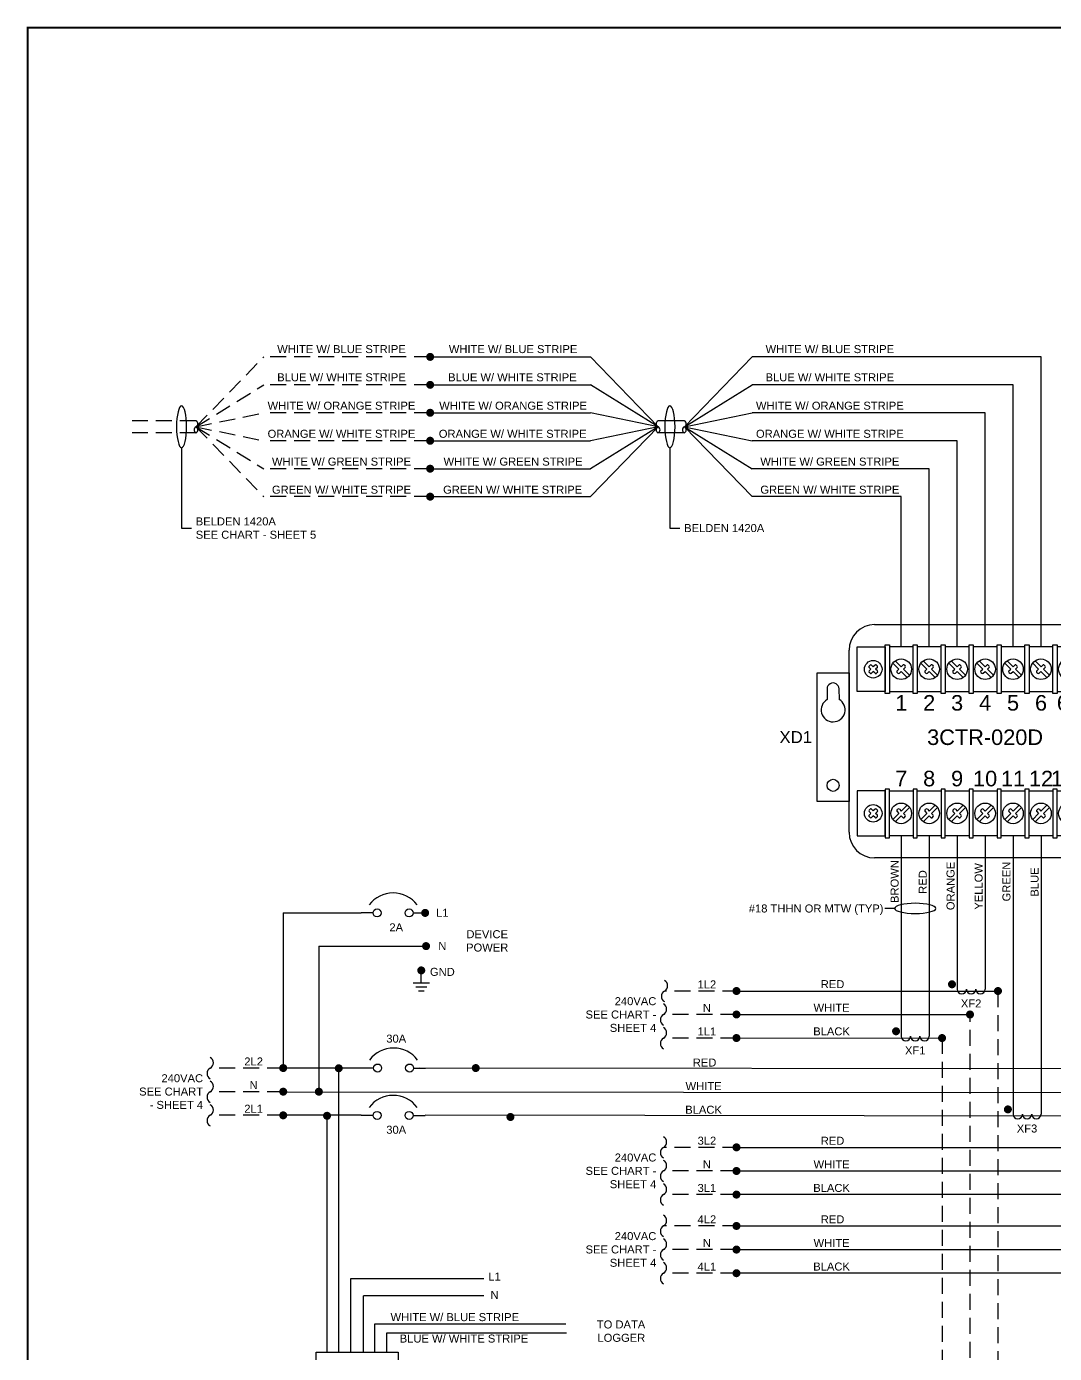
# Model space of a CAD drawing. Header units: inches. Extents: x -228 to 241, y -155 to 115.
# Drawn here: x -198.53 to -182.47, y -68.45 to -47.72 of the extents above; entities that cross this region are included whole.
import ezdxf
from ezdxf.enums import TextEntityAlignment as Align

# ---------------------------------------------------------------- set-up
doc = ezdxf.new("R2010")
doc.units = ezdxf.units.IN
doc.header["$MEASUREMENT"] = 0
doc.linetypes.add('HIDDEN', pattern=[0.375, 0.25, -0.125])
for name, color, linetype in [('BORDER', 3, 'Continuous'), ('CURRENT TRANSFORMER', 201, 'Continuous'), ('ELECTRICAL DEVICES', 30, 'Continuous'), ('FIELD WIRE', 5, 'HIDDEN'), ('FIELD WIRE - N', 255, 'HIDDEN'), ('GROUND WIRE', 3, 'Continuous'), ('PANEL WIRE', 5, 'Continuous'), ('PANEL WIRE - N', 255, 'Continuous'), ('TXT', 4, 'Continuous')]:
    doc.layers.add(name, color=color, linetype=linetype)
doc.styles.add('Notes', font='arial.ttf', dxfattribs={"height": 0.125})
doc.styles.get("Standard").update_dxf_attribs({"font": 'arial.ttf'})

# ---------------------------------------------------------------- blocks, each defined once
blk = doc.blocks.new('3CTR-020D')
for p, q in [((0.563, 0.685), (0.577, 0.7)), ((0.563, 0.663), (0.59, 0.636)), ((0.563, 0.608), (0.591, 0.635)), ((0.599, 0.7), (0.627, 0.672)), ((0.655, 0.7), (0.628, 0.673)), ((0.692, 0.663), (0.664, 0.636)), ((0.692, 0.608), (0.664, 0.635)), ((0.677, 0.7), (0.692, 0.685)), ((0.934, 0.73), (1.028, 0.636)), ((0.971, 0.766), (1.064, 0.673)), ((1, 0.608), (1.028, 0.636)), ((1.092, 0.7), (1.064, 0.673)), ((1.128, 0.663), (1.101, 0.636)), ((1.101, 0.636), (1.195, 0.542)), ((1.114, 0.7), (1.128, 0.685)), ((1.371, 0.73), (1.465, 0.636)), ((1.408, 0.766), (1.501, 0.673)), ((1.436, 0.608), (1.465, 0.636)), ((1.529, 0.7), (1.501, 0.673)), ((1.565, 0.663), (1.538, 0.636)), ((1.538, 0.636), (1.631, 0.542)), ((1.551, 0.7), (1.565, 0.685)), ((1.808, 0.73), (1.901, 0.636)), ((1.845, 0.766), (1.938, 0.673)), ((1.873, 0.608), (1.901, 0.636)), ((1.966, 0.7), (1.938, 0.673)), ((2.002, 0.663), (1.975, 0.636)), ((1.975, 0.636), (2.068, 0.542)), ((1.988, 0.7), (2.002, 0.685)), ((2.245, 0.73), (2.338, 0.636)), ((2.282, 0.766), (2.375, 0.673)), ((2.31, 0.608), (2.338, 0.636)), ((2.402, 0.7), (2.375, 0.673)), ((2.439, 0.663), (2.411, 0.636)), ((2.411, 0.636), (2.505, 0.542)), ((2.424, 0.7), (2.439, 0.685)), ((2.682, 0.73), (2.775, 0.636)), ((2.718, 0.766), (2.812, 0.673)), ((2.747, 0.608), (2.775, 0.636)), ((2.839, 0.7), (2.812, 0.673)), ((2.876, 0.663), (2.848, 0.636)), ((2.848, 0.636), (2.942, 0.542)), ((2.861, 0.7), (2.876, 0.685)), ((3.119, 0.73), (3.212, 0.636)), ((3.155, 0.766), (3.249, 0.673)), ((3.184, 0.608), (3.212, 0.636)), ((3.276, 0.7), (3.249, 0.673)), ((3.313, 0.663), (3.285, 0.636)), ((3.285, 0.636), (3.379, 0.542)), ((3.298, 0.7), (3.313, 0.685)), ((3.555, 0.73), (3.649, 0.636)), ((3.592, 0.766), (3.685, 0.673)), ((3.62, 0.608), (3.649, 0.636)), ((3.713, 0.7), (3.685, 0.673)), ((3.749, 0.663), (3.722, 0.636)), ((3.722, 0.636), (3.816, 0.542)), ((3.735, 0.7), (3.749, 0.685)), ((4.073, 0.7), (4.058, 0.685)), ((4.058, 0.663), (4.086, 0.636)), ((4.058, 0.608), (4.086, 0.635)), ((4.095, 0.7), (4.122, 0.673)), ((4.151, 0.7), (4.123, 0.672)), ((4.187, 0.608), (4.159, 0.635)), ((4.187, 0.663), (4.16, 0.636)), ((4.187, 0.685), (4.173, 0.7)), ((0.578, 0.571), (0.563, 0.586)), ((0.6, 0.571), (0.627, 0.598)), ((0.655, 0.571), (0.628, 0.599)), ((0.692, 0.586), (0.677, 0.571)), ((0.999, 0.586), (1.014, 0.571)), ((1.036, 0.571), (1.064, 0.599)), ((1.064, 0.599), (1.158, 0.505)), ((1.436, 0.586), (1.451, 0.571)), ((1.473, 0.571), (1.501, 0.599)), ((1.501, 0.599), (1.595, 0.505)), ((1.873, 0.586), (1.888, 0.571)), ((1.91, 0.571), (1.938, 0.599)), ((1.938, 0.599), (2.032, 0.505)), ((2.31, 0.586), (2.324, 0.571)), ((2.346, 0.571), (2.375, 0.599)), ((2.375, 0.599), (2.469, 0.505)), ((2.747, 0.586), (2.761, 0.571)), ((2.783, 0.571), (2.812, 0.599)), ((2.812, 0.599), (2.905, 0.505)), ((3.184, 0.586), (3.198, 0.571)), ((3.22, 0.571), (3.248, 0.599)), ((3.248, 0.599), (3.342, 0.505)), ((3.62, 0.586), (3.635, 0.571)), ((3.657, 0.571), (3.685, 0.599)), ((3.685, 0.599), (3.779, 0.505)), ((4.058, 0.586), (4.073, 0.571)), ((4.095, 0.571), (4.122, 0.599)), ((4.15, 0.571), (4.123, 0.598)), ((4.172, 0.571), (4.187, 0.586)), ((-0.095, 0.328), (-0.095, 0.162)), ((0.092, 0.328), (0.093, 0.163)), ((4.658, 0.328), (4.657, 0.163)), ((4.845, 0.328), (4.845, 0.162)), ((0.578, -1.552), (0.563, -1.567)), ((0.563, -1.589), (0.591, -1.616)), ((0.563, -1.645), (0.59, -1.617)), ((0.599, -1.681), (0.627, -1.654)), ((0.6, -1.552), (0.627, -1.58)), ((0.655, -1.553), (0.628, -1.58)), ((0.655, -1.681), (0.628, -1.654)), ((0.692, -1.589), (0.664, -1.617)), ((0.692, -1.645), (0.664, -1.617)), ((0.692, -1.567), (0.677, -1.553)), ((0.934, -1.711), (1.028, -1.617)), ((0.971, -1.748), (1.064, -1.654)), ((0.999, -1.567), (1.014, -1.553)), ((1, -1.589), (1.028, -1.617)), ((1.036, -1.553), (1.064, -1.581)), ((1.064, -1.581), (1.158, -1.487)), ((1.092, -1.681), (1.064, -1.654)), ((1.101, -1.617), (1.195, -1.523)), ((1.128, -1.645), (1.101, -1.617)), ((1.371, -1.711), (1.465, -1.617)), ((1.408, -1.748), (1.501, -1.654)), ((1.436, -1.567), (1.451, -1.553)), ((1.436, -1.589), (1.465, -1.617)), ((1.473, -1.553), (1.501, -1.581)), ((1.501, -1.581), (1.595, -1.487)), ((1.529, -1.681), (1.501, -1.654)), ((1.538, -1.617), (1.631, -1.523)), ((1.565, -1.645), (1.538, -1.617)), ((1.808, -1.711), (1.901, -1.617)), ((1.845, -1.748), (1.938, -1.654)), ((1.873, -1.567), (1.888, -1.553)), ((1.873, -1.589), (1.901, -1.617)), ((1.91, -1.553), (1.938, -1.581)), ((1.938, -1.581), (2.032, -1.487)), ((1.966, -1.681), (1.938, -1.654)), ((1.975, -1.617), (2.068, -1.523)), ((2.002, -1.645), (1.975, -1.617)), ((2.245, -1.711), (2.338, -1.617)), ((2.282, -1.748), (2.375, -1.654)), ((2.31, -1.567), (2.324, -1.553)), ((2.31, -1.589), (2.338, -1.617)), ((2.346, -1.553), (2.375, -1.581)), ((2.375, -1.581), (2.469, -1.487)), ((2.402, -1.681), (2.375, -1.654)), ((2.411, -1.617), (2.505, -1.523)), ((2.439, -1.645), (2.411, -1.617)), ((2.682, -1.711), (2.775, -1.617)), ((2.718, -1.748), (2.812, -1.654)), ((2.747, -1.567), (2.761, -1.553)), ((2.747, -1.589), (2.775, -1.617)), ((2.783, -1.553), (2.812, -1.581)), ((2.812, -1.581), (2.905, -1.487)), ((2.839, -1.681), (2.812, -1.654)), ((2.848, -1.617), (2.942, -1.523)), ((2.876, -1.645), (2.848, -1.617)), ((3.119, -1.711), (3.212, -1.617)), ((3.155, -1.748), (3.249, -1.654)), ((3.184, -1.567), (3.198, -1.553)), ((3.184, -1.589), (3.212, -1.617)), ((3.22, -1.553), (3.248, -1.581)), ((3.248, -1.581), (3.342, -1.487)), ((3.276, -1.681), (3.249, -1.654)), ((3.285, -1.617), (3.379, -1.523)), ((3.313, -1.645), (3.285, -1.617)), ((3.555, -1.711), (3.649, -1.617)), ((3.592, -1.748), (3.685, -1.654)), ((3.62, -1.567), (3.635, -1.553)), ((3.62, -1.589), (3.649, -1.617)), ((3.657, -1.553), (3.685, -1.581)), ((3.685, -1.581), (3.779, -1.487)), ((3.713, -1.681), (3.685, -1.654)), ((3.722, -1.617), (3.816, -1.523)), ((3.749, -1.645), (3.722, -1.617)), ((4.058, -1.567), (4.073, -1.553)), ((4.058, -1.589), (4.086, -1.617)), ((4.058, -1.645), (4.086, -1.617)), ((4.095, -1.553), (4.122, -1.58)), ((4.095, -1.681), (4.122, -1.654)), ((4.15, -1.552), (4.123, -1.58)), ((4.151, -1.681), (4.123, -1.654)), ((4.187, -1.589), (4.159, -1.616)), ((4.187, -1.645), (4.16, -1.617)), ((4.172, -1.552), (4.187, -1.567)), ((0.563, -1.667), (0.577, -1.681)), ((0.677, -1.681), (0.692, -1.667)), ((1.114, -1.681), (1.128, -1.667)), ((1.551, -1.681), (1.565, -1.667)), ((1.988, -1.681), (2.002, -1.667)), ((2.424, -1.681), (2.439, -1.667)), ((2.861, -1.681), (2.876, -1.667)), ((3.298, -1.681), (3.313, -1.667)), ((3.735, -1.681), (3.749, -1.667)), ((4.073, -1.681), (4.058, -1.667)), ((4.187, -1.667), (4.173, -1.681))]:
    blk.add_line(p, q)
for points in [[(0.649, 1.332), (4.101, 1.332)], [(0.249, -1.913), (0.249, 0.931)], [(4.501, 0.931), (4.501, -1.913)], [(4.101, -2.313), (0.649, -2.313)]]:
    blk.add_lwpolyline(points)
for points in [[(0.374, 0.987), (0.813, 0.987), (0.813, 0.285), (0.374, 0.285)], [(0.813, 1.016), (0.879, 1.016), (0.879, 0.256), (0.813, 0.256)], [(0.879, 0.285), (1.25, 0.285), (1.25, 0.987), (0.879, 0.987)], [(1.25, 1.016), (1.316, 1.016), (1.316, 0.256), (1.25, 0.256)], [(1.316, 0.285), (1.687, 0.285), (1.687, 0.987), (1.316, 0.987)], [(1.687, 1.016), (1.752, 1.016), (1.752, 0.256), (1.687, 0.256)], [(1.752, 0.285), (2.124, 0.285), (2.124, 0.987), (1.752, 0.987)], [(2.124, 1.016), (2.189, 1.016), (2.189, 0.256), (2.124, 0.256)], [(2.189, 0.285), (2.561, 0.285), (2.561, 0.987), (2.189, 0.987)], [(2.561, 1.016), (2.626, 1.016), (2.626, 0.256), (2.561, 0.256)], [(2.626, 0.285), (2.998, 0.285), (2.998, 0.987), (2.626, 0.987)], [(2.998, 1.016), (3.063, 1.016), (3.063, 0.256), (2.998, 0.256)], [(3.063, 0.285), (3.434, 0.285), (3.434, 0.987), (3.063, 0.987)], [(3.434, 1.016), (3.5, 1.016), (3.5, 0.256), (3.434, 0.256)], [(3.5, 0.285), (3.871, 0.285), (3.871, 0.987), (3.5, 0.987)], [(3.871, 1.016), (3.937, 1.016), (3.937, 0.256), (3.871, 0.256)], [(4.376, 0.987), (3.937, 0.987), (3.937, 0.285), (4.376, 0.285)], [(-0.251, 0.579), (0.249, 0.579), (0.249, -1.43), (-0.251, -1.43)], [(5.001, 0.579), (4.501, 0.579), (4.501, -1.43), (5.001, -1.43)], [(0.813, -1.997), (0.879, -1.997), (0.879, -1.237), (0.813, -1.237)], [(1.25, -1.997), (1.316, -1.997), (1.316, -1.237), (1.25, -1.237)], [(1.687, -1.997), (1.752, -1.997), (1.752, -1.237), (1.687, -1.237)], [(2.124, -1.997), (2.189, -1.997), (2.189, -1.237), (2.124, -1.237)], [(2.561, -1.997), (2.626, -1.997), (2.626, -1.237), (2.561, -1.237)], [(2.998, -1.997), (3.063, -1.997), (3.063, -1.237), (2.998, -1.237)], [(3.434, -1.997), (3.5, -1.997), (3.5, -1.237), (3.434, -1.237)], [(3.871, -1.997), (3.937, -1.997), (3.937, -1.237), (3.871, -1.237)], [(0.374, -1.968), (0.813, -1.968), (0.813, -1.266), (0.374, -1.266)], [(0.879, -1.266), (1.25, -1.266), (1.25, -1.968), (0.879, -1.968)], [(1.316, -1.266), (1.687, -1.266), (1.687, -1.968), (1.316, -1.968)], [(1.752, -1.266), (2.124, -1.266), (2.124, -1.968), (1.752, -1.968)], [(2.189, -1.266), (2.561, -1.266), (2.561, -1.968), (2.189, -1.968)], [(2.626, -1.266), (2.998, -1.266), (2.998, -1.968), (2.626, -1.968)], [(3.063, -1.266), (3.434, -1.266), (3.434, -1.968), (3.063, -1.968)], [(3.5, -1.266), (3.871, -1.266), (3.871, -1.968), (3.5, -1.968)], [(4.376, -1.968), (3.937, -1.968), (3.937, -1.266), (4.376, -1.266)]]:
    blk.add_lwpolyline(points, close=True)
for centre, radius in [((0.627, 0.635), 0.137), ((1.064, 0.635), 0.161), ((1.501, 0.635), 0.161), ((1.938, 0.635), 0.161), ((2.375, 0.635), 0.161), ((2.811, 0.635), 0.161), ((3.248, 0.635), 0.161), ((3.685, 0.635), 0.161), ((4.123, 0.635), 0.137), ((-0.001, -1.179), 0.0941), ((4.751, -1.179), 0.0941), ((0.627, -1.617), 0.137), ((1.064, -1.617), 0.161), ((1.501, -1.617), 0.161), ((1.938, -1.617), 0.161), ((2.375, -1.617), 0.161), ((2.811, -1.617), 0.161), ((3.248, -1.617), 0.161), ((3.685, -1.617), 0.161), ((4.123, -1.617), 0.137)]:
    blk.add_circle(centre, radius)
for centre, radius, start, end in [((0.65, 0.931), 0.401, 90.1363, 179.9973), ((4.1, 0.931), 0.401, 0.0027, 89.8637), ((0.574, 0.674), 0.0155, 134.8595, 225.1763), ((0.588, 0.689), 0.0157, 45.2954, 134.7742), ((0.666, 0.689), 0.0155, 44.8595, 135.1763), ((0.68, 0.674), 0.0157, 315.2954, 44.7742), ((1.103, 0.689), 0.0155, 44.8595, 135.1763), ((1.117, 0.674), 0.0157, 315.2954, 44.7742), ((1.54, 0.689), 0.0155, 44.8595, 135.1763), ((1.554, 0.674), 0.0157, 315.2954, 44.7742), ((1.977, 0.689), 0.0155, 44.8595, 135.1763), ((1.991, 0.674), 0.0157, 315.2954, 44.7742), ((2.413, 0.689), 0.0155, 44.8595, 135.1763), ((2.428, 0.674), 0.0157, 315.2954, 44.7742), ((2.85, 0.689), 0.0155, 44.8595, 135.1763), ((2.865, 0.674), 0.0157, 315.2954, 44.7742), ((3.287, 0.689), 0.0155, 44.8595, 135.1763), ((3.301, 0.674), 0.0157, 315.2954, 44.7742), ((3.724, 0.689), 0.0155, 44.8595, 135.1763), ((3.738, 0.674), 0.0157, 315.2954, 44.7742), ((4.07, 0.674), 0.0155, 134.8595, 225.1763), ((4.084, 0.689), 0.0155, 44.8237, 135.1405), ((4.162, 0.689), 0.0157, 45.2258, 134.7046), ((4.176, 0.674), 0.0155, 314.8237, 45.1405), ((-0.001, 0.328), 0.0934, 360, 180.0381), ((0.574, 0.597), 0.0157, 135.2954, 224.7742), ((0.589, 0.582), 0.0155, 224.8595, 315.1763), ((0.666, 0.582), 0.0157, 225.2954, 314.7742), ((0.681, 0.597), 0.0155, 314.8595, 45.1763), ((1.01, 0.597), 0.0155, 134.5651, 224.8819), ((1.025, 0.583), 0.0157, 224.9672, 314.446), ((1.447, 0.597), 0.0155, 134.5651, 224.8819), ((1.462, 0.583), 0.0157, 224.9672, 314.446), ((1.884, 0.597), 0.0155, 134.5651, 224.8819), ((1.899, 0.583), 0.0157, 224.9672, 314.446), ((2.321, 0.597), 0.0155, 134.5651, 224.8819), ((2.335, 0.583), 0.0157, 224.9672, 314.446), ((2.758, 0.597), 0.0155, 134.5651, 224.8819), ((2.772, 0.583), 0.0157, 224.9672, 314.446), ((3.195, 0.597), 0.0155, 134.5651, 224.8819), ((3.209, 0.583), 0.0157, 224.9672, 314.446), ((3.631, 0.597), 0.0155, 134.5651, 224.8819), ((3.646, 0.583), 0.0157, 224.9672, 314.446), ((4.069, 0.597), 0.0157, 135.2954, 224.7742), ((4.084, 0.582), 0.0157, 225.2258, 314.7046), ((4.161, 0.582), 0.0155, 224.8237, 315.1405), ((4.176, 0.597), 0.0157, 315.2258, 44.7046), ((4.751, 0.328), 0.0934, 359.9619, 180), ((0, 0), 0.187, 120.3839, 60.4214), ((4.75, 0), 0.187, 119.5786, 59.6161), ((0.574, -1.656), 0.0155, 134.8237, 225.1405), ((0.574, -1.578), 0.0157, 135.2258, 224.7046), ((0.589, -1.563), 0.0155, 44.8237, 135.1405), ((0.666, -1.564), 0.0157, 45.2258, 134.7046), ((0.681, -1.578), 0.0155, 314.8237, 45.1405), ((0.68, -1.656), 0.0157, 315.2258, 44.7046), ((1.01, -1.578), 0.0155, 135.1181, 225.4349), ((1.025, -1.564), 0.0157, 45.554, 135.0328), ((1.117, -1.656), 0.0157, 315.2258, 44.7046), ((1.447, -1.578), 0.0155, 135.1181, 225.4349), ((1.462, -1.564), 0.0157, 45.554, 135.0328), ((1.554, -1.656), 0.0157, 315.2258, 44.7046), ((1.884, -1.578), 0.0155, 135.1181, 225.4349), ((1.899, -1.564), 0.0157, 45.554, 135.0328), ((1.991, -1.656), 0.0157, 315.2258, 44.7046), ((2.321, -1.578), 0.0155, 135.1181, 225.4349), ((2.335, -1.564), 0.0157, 45.554, 135.0328), ((2.428, -1.656), 0.0157, 315.2258, 44.7046), ((2.758, -1.578), 0.0155, 135.1181, 225.4349), ((2.772, -1.564), 0.0157, 45.554, 135.0328), ((2.865, -1.656), 0.0157, 315.2258, 44.7046), ((3.195, -1.578), 0.0155, 135.1181, 225.4349), ((3.209, -1.564), 0.0157, 45.554, 135.0328), ((3.301, -1.656), 0.0157, 315.2258, 44.7046), ((3.631, -1.578), 0.0155, 135.1181, 225.4349), ((3.646, -1.564), 0.0157, 45.554, 135.0328), ((3.738, -1.656), 0.0157, 315.2258, 44.7046), ((4.069, -1.578), 0.0157, 135.2258, 224.7046), ((4.07, -1.656), 0.0155, 134.8237, 225.1405), ((4.084, -1.564), 0.0157, 45.2954, 134.7742), ((4.161, -1.563), 0.0155, 44.8595, 135.1763), ((4.176, -1.578), 0.0157, 315.2954, 44.7742), ((4.176, -1.656), 0.0155, 314.8595, 45.1763), ((0.588, -1.67), 0.0157, 225.2258, 314.7046), ((0.666, -1.67), 0.0155, 224.8237, 315.1405), ((1.103, -1.67), 0.0155, 224.8237, 315.1405), ((1.54, -1.67), 0.0155, 224.8237, 315.1405), ((1.977, -1.67), 0.0155, 224.8237, 315.1405), ((2.413, -1.67), 0.0155, 224.8237, 315.1405), ((2.85, -1.67), 0.0155, 224.8237, 315.1405), ((3.287, -1.67), 0.0155, 224.8237, 315.1405), ((3.724, -1.67), 0.0155, 224.8237, 315.1405), ((4.084, -1.67), 0.0155, 224.8595, 315.1763), ((4.162, -1.67), 0.0157, 225.2954, 314.7742), ((0.65, -1.913), 0.401, 180.0027, 269.8637), ((4.1, -1.913), 0.401, 270.1363, 359.9973)]:
    blk.add_arc(centre, radius, start, end)
at = {"style": 'Notes'}
for s, height, p in [('1', 0.243, (1.065, 0.11)), ('2', 0.243, (1.501, 0.11)), ('3', 0.243, (1.938, 0.11)), ('4', 0.243, (2.375, 0.11)), ('5', 0.243, (2.812, 0.11)), ('6', 0.243, (3.249, 0.11)), ('6a', 0.2431, (3.685, 0.11)), ('3CTR-020D', 0.2431, (2.375, -0.427)), ('7', 0.243, (1.065, -1.073)), ('8', 0.243, (1.501, -1.073)), ('9', 0.243, (1.938, -1.073)), ('10', 0.2431, (2.375, -1.073)), ('11', 0.2431, (2.812, -1.073)), ('12', 0.2431, (3.249, -1.073)), ('12a', 0.2431, (3.685, -1.073))]:
    blk.add_text(s, height=height, dxfattribs=at).set_placement(p, align=Align.MIDDLE_CENTER)
blk = doc.blocks.new('cirBKR')
for p, q in [((-0.8125, 0), (-1, 0)), ((-0.1875, 0), (0, 0))]:
    blk.add_line(p, q)
for centre in [(-0.75, 0), (-0.25, 0)]:
    blk.add_circle(centre, 0.0625)
blk.add_arc((-0.5, -0.15625), 0.46875, 36.869898, 143.130102)
for tag, flags, p in [('DEVNAME', 3, (-0.5, 0.75)), ('STOCKNUM', 1, (-0.5, -0.625))]:
    blk.add_attdef(tag, text='', height=0.1, dxfattribs=dict(flags=flags)).set_placement(p, align=Align.CENTER)
for tag, p in [('DESCRIPTL1', (-0.5, 0.625)), ('DESCRIPTL2', (-0.5, 0.5)), ('LABEL', (-0.5, -0.5))]:
    blk.add_attdef(tag, text='', height=0.1).set_placement(p, align=Align.CENTER)
blk = doc.blocks.new('GROUND')
for p, q in [((-0.128, 0), (0.128, 0)), ((-0.085, -0.062), (0.085, -0.062)), ((-0.043, -0.125), (0.043, -0.125))]:
    blk.add_line(p, q)
blk = doc.blocks.new('B-BORDER')
at = {"layer": 'BORDER', "const_width": 0.01}
blk.add_lwpolyline([(34, 0), (34, 10), (18, 10), (18, 0), (34, 0)], dxfattribs=at)
at = {"layer": 'TXT'}
for tag, height, p in [('DRAWN_BY', 0.075, (29.2713, 0.5576)), ('SHEET', 0.075, (30.4722, 0.5576)), ('DWG_TITLE', 0.075, (32.384, 0.4864)), ('CHECKED_BY', 0.075, (29.2713, 0.4098)), ('DATE', 0.075, (30.4722, 0.4098)), ('REV', 0.125, (33.7822, 0.1077))]:
    blk.add_attdef(tag, text='', height=height, dxfattribs=at).set_placement(p, align=Align.MIDDLE_CENTER)
blk.add_attdef('FILENAME', (28.5264, 0.0864), '', height=0.075, dxfattribs=at)

msp = doc.modelspace()

# ---------------------------------------------------------------- linework, layer by layer
at = {"layer": 'CURRENT TRANSFORMER'}
for p, q in [((-184.861924, -60.363579), (-184.861924, -63.494172)), ((-184.425098, -60.363579), (-184.425098, -63.494172)), ((-183.988272, -60.363579), (-183.988272, -62.760331)), ((-183.551446, -60.363579), (-183.551446, -62.760331)), ((-183.114619, -60.363579), (-183.114619, -64.714971)), ((-182.677793, -60.363579), (-182.677793, -64.714971))]:
    msp.add_line(p, q, dxfattribs=at)
at = {"layer": 'CURRENT TRANSFORMER', "ltscale": 0.1, "const_width": 0.0625}
for points in [[(-184.100126, -62.683397, 1), (-184.037626, -62.683397, 1)], [(-184.973779, -63.417239, 1), (-184.911279, -63.417239, 1)], [(-183.226474, -64.638038, 1), (-183.163974, -64.638038, 1)]]:
    msp.add_lwpolyline(points, format="xyb", close=True, dxfattribs=at)
at = {"layer": 'CURRENT TRANSFORMER'}
for centre in [(-183.915468, -62.760331), (-183.769859, -62.760331), (-183.62425, -62.760331), (-184.78912, -63.494172), (-184.643511, -63.494172), (-184.497903, -63.494172), (-183.041815, -64.714971), (-182.896206, -64.714971), (-182.750598, -64.714971)]:
    msp.add_arc(centre, 0.072804, 180, 0, dxfattribs=at)
at = {"layer": 'ELECTRICAL DEVICES', "ltscale": 0.1, "const_width": 0.0625}
for points in [[(-192.222865, -52.911093, -1), (-192.222865, -52.848593, -1)], [(-192.222865, -53.347919, -1), (-192.222865, -53.285419, -1)], [(-192.222865, -53.784746, -1), (-192.222865, -53.722246, -1)], [(-192.222865, -54.221572, -1), (-192.222865, -54.159072, -1)], [(-192.222865, -54.658398, -1), (-192.222865, -54.595898, -1)], [(-192.222865, -55.095224, -1), (-192.222865, -55.032724, -1)], [(-192.332357, -61.567797, 1), (-192.269857, -61.567797, 1)], [(-192.318139, -62.086454, 1), (-192.255639, -62.086454, 1)], [(-192.393377, -62.466375, 1), (-192.330877, -62.466375, 1)], [(-187.467757, -62.788243, 1), (-187.405257, -62.788243, 1)], [(-183.381611, -62.788243, 1), (-183.319111, -62.788243, 1)], [(-187.467757, -63.154971, 1), (-187.405257, -63.154971, 1)], [(-183.818437, -63.154971, 1), (-183.755937, -63.154971, 1)], [(-187.467757, -63.522942, 1), (-187.405257, -63.522942, 1)], [(-184.255264, -63.522942, 1), (-184.192764, -63.522942, 1)], [(-194.550192, -63.992178, 1), (-194.487692, -63.992178, 1)], [(-194.550192, -63.992178, 1), (-194.487692, -63.992178, 1)], [(-193.682365, -63.995088, 1), (-193.619865, -63.995088, 1)], [(-191.541553, -63.992178, 1), (-191.479053, -63.992178, 1)], [(-194.550192, -64.36139, 1), (-194.487692, -64.36139, 1)], [(-193.993517, -64.36139, 1), (-193.931017, -64.36139, 1)], [(-194.550192, -64.730603, 1), (-194.487692, -64.730603, 1)], [(-193.86522, -64.737769, 1), (-193.80272, -64.737769, 1)], [(-190.999913, -64.756473, 1), (-190.937413, -64.756473, 1)], [(-187.467757, -65.23081, 1), (-187.405257, -65.23081, 1)], [(-187.467757, -65.600022, 1), (-187.405257, -65.600022, 1)], [(-187.467757, -65.969235, 1), (-187.405257, -65.969235, 1)], [(-187.467757, -66.459056, 1), (-187.405257, -66.459056, 1)], [(-187.467757, -66.828269, 1), (-187.405257, -66.828269, 1)], [(-187.467757, -67.197481, 1), (-187.405257, -67.197481, 1)]]:
    msp.add_lwpolyline(points, format="xyb", close=True, dxfattribs=at)
at = {"layer": 'ELECTRICAL DEVICES'}
msp.add_lwpolyline([(-194.004412, -68.432455), (-192.72367, -68.432455), (-192.72367, -69.226504), (-194.004412, -69.226504)], close=True, dxfattribs=at)
at = {"layer": 'FIELD WIRE'}
for p, q in [((-195.881924, -53.972347), (-194.823438, -52.879843)), ((-192.222865, -52.879843), (-194.823438, -52.879843)), ((-195.881924, -53.972347), (-194.823438, -53.316669)), ((-192.222865, -53.316669), (-194.823438, -53.316669)), ((-195.881924, -53.878597), (-196.958075, -53.878597)), ((-195.881924, -53.972347), (-194.823438, -53.753496)), ((-192.222865, -53.753496), (-194.823438, -53.753496)), ((-195.881924, -54.066097), (-196.958075, -54.066097)), ((-195.881924, -53.972347), (-194.823438, -55.063974)), ((-195.881924, -53.972347), (-194.823438, -54.627148)), ((-195.881924, -53.972347), (-194.823438, -54.190322)), ((-192.222865, -54.190322), (-194.823438, -54.190322)), ((-192.222865, -54.627148), (-194.823438, -54.627148)), ((-192.222865, -55.063974), (-194.823438, -55.063974)), ((-187.405257, -62.788243), (-188.560924, -62.788243)), ((-183.350361, -62.788243), (-183.350361, -72.209571)), ((-187.436507, -63.522942), (-188.576549, -63.525426)), ((-184.224014, -63.522084), (-184.224014, -72.209571)), ((-194.518942, -63.992178), (-195.658983, -63.992178)), ((-194.518942, -64.730603), (-195.658983, -64.730603)), ((-187.405257, -65.23081), (-188.576549, -65.23081)), ((-187.436507, -65.969235), (-188.576549, -65.969235)), ((-187.405257, -66.459056), (-188.576549, -66.459056)), ((-187.436507, -67.197481), (-188.576549, -67.197481))]:
    msp.add_line(p, q, dxfattribs=at)
for centre, start, end in [((-195.903252, -53.925472), 294.4651909, 65.5348091), ((-195.860596, -54.019222), 114.4651909, 245.5348091), ((-195.903252, -54.019222), 294.4651909, 65.5348091)]:
    msp.add_arc(centre, 0.051499, start, end, dxfattribs=at)
at = {"layer": 'FIELD WIRE - N'}
for p, q in [((-187.436507, -63.154971), (-188.576549, -63.154971)), ((-183.787187, -71.89263), (-183.787187, -63.154971)), ((-194.518942, -64.36139), (-195.658983, -64.36139)), ((-187.436507, -65.600022), (-188.576549, -65.600022)), ((-187.436507, -66.828269), (-188.576549, -66.828269))]:
    msp.add_line(p, q, dxfattribs=at)
at = {"layer": 'GROUND WIRE'}
msp.add_line((-192.362127, -62.662528), (-192.362127, -62.466375), dxfattribs=at)
at = {"layer": 'PANEL WIRE'}
for p, q in [((-192.222865, -52.879843), (-189.719617, -52.879843)), ((-188.661131, -53.972347), (-189.719617, -52.879843)), ((-188.25069, -53.972347), (-187.192204, -52.879843)), ((-182.677793, -52.879843), (-187.192204, -52.879843)), ((-182.677793, -57.408614), (-182.677793, -52.879843)), ((-192.222865, -53.316669), (-189.719617, -53.316669)), ((-188.661131, -53.972347), (-189.719617, -53.316669)), ((-188.25069, -53.972347), (-187.192204, -53.316669)), ((-183.114619, -53.316669), (-187.192204, -53.316669)), ((-183.114619, -57.408614), (-183.114619, -53.316669)), ((-192.222865, -53.753496), (-189.719617, -53.753496)), ((-188.661131, -53.972347), (-189.719617, -53.753496)), ((-188.25069, -53.878597), (-188.661131, -53.878597)), ((-188.25069, -53.972347), (-187.192204, -53.753496)), ((-183.551446, -53.753496), (-187.192204, -53.753496)), ((-183.551446, -57.408614), (-183.551446, -53.753496)), ((-188.661131, -53.972347), (-189.719617, -55.063974)), ((-188.661131, -53.972347), (-189.719617, -54.627148)), ((-188.661131, -53.972347), (-189.719617, -54.190322)), ((-188.25069, -54.066097), (-188.661131, -54.066097)), ((-188.25069, -53.972347), (-187.192204, -55.063974)), ((-188.25069, -53.972347), (-187.192204, -54.627148)), ((-188.25069, -53.972347), (-187.192204, -54.190322)), ((-192.222865, -54.190322), (-189.719617, -54.190322)), ((-183.988272, -54.190322), (-187.192204, -54.190322)), ((-183.988272, -57.408614), (-183.988272, -54.190322)), ((-192.222865, -54.627148), (-189.719617, -54.627148)), ((-184.425098, -54.627148), (-187.192204, -54.627148)), ((-184.425098, -57.408614), (-184.425098, -54.627148)), ((-192.222865, -55.063974), (-189.719617, -55.063974)), ((-184.861924, -55.063974), (-187.192204, -55.063974)), ((-184.861924, -57.408614), (-184.861924, -55.063974)), ((-194.518942, -61.568641), (-193.301107, -61.567797)), ((-194.518942, -61.568641), (-194.518942, -63.992178)), ((-187.436507, -62.788243), (-183.350361, -62.788243)), ((-187.436507, -63.522942), (-184.224014, -63.522084)), ((-193.200511, -63.992178), (-194.518942, -63.992178)), ((-193.651115, -68.435296), (-193.651115, -63.995088)), ((-175.358502, -64.008905), (-192.388011, -63.992178)), ((-193.301107, -64.730603), (-194.518942, -64.730603)), ((-193.83397, -68.430626), (-193.83397, -64.737769)), ((-176.232155, -64.74733), (-192.301107, -64.730603)), ((-187.436507, -65.23081), (-167.27757, -65.23081)), ((-168.151223, -65.969235), (-187.436507, -65.969235)), ((-187.378396, -66.45885), (-153.058562, -66.45885)), ((-193.463723, -68.433112), (-193.463723, -67.282541)), ((-193.463723, -67.282541), (-191.382477, -67.282541)), ((-153.932214, -67.197275), (-187.378396, -67.197275)), ((-193.086076, -68.433628), (-193.086076, -67.990211)), ((-193.086076, -67.990211), (-191.61637, -67.990211)), ((-191.61637, -67.990211), (-190.102582, -67.990211)), ((-192.902363, -68.433628), (-192.902363, -68.128931)), ((-192.902363, -68.128931), (-190.119731, -68.128931)), ((-190.119731, -68.128931), (-190.093353, -68.128931))]:
    msp.add_line(p, q, dxfattribs=at)
for centre, radius, start, end in [((-188.639803, -53.925472), 0.051499, 114.4651909, 245.5348091), ((-188.272018, -53.925472), 0.051499, 294.4651909, 65.5348091), ((-188.639803, -54.019222), 0.051499, 114.4651909, 245.5348091), ((-188.682459, -54.019222), 0.051499, 294.4651909, 65.5348091), ((-188.229362, -54.019222), 0.051499, 114.4651909, 245.5348091), ((-188.272018, -54.019222), 0.051499, 294.4651909, 65.5348091), ((-188.515451, -62.871362), 0.094745, 118.6820619, 241.3179381), ((-188.606397, -62.705123), 0.094745, 298.6820619, 61.3179381), ((-188.622022, -63.071852), 0.094745, 298.6820619, 61.3179381), ((-188.531076, -63.238091), 0.094745, 118.6820619, 241.3179381), ((-188.622022, -63.442306), 0.094745, 298.6820619, 61.3179381), ((-188.531076, -63.608545), 0.094745, 118.6820619, 241.3179381), ((-195.704456, -63.909058), 0.094745, 298.6820619, 61.3179381), ((-195.613511, -64.075297), 0.094745, 118.6820619, 241.3179381), ((-195.704456, -64.278271), 0.094745, 298.6820619, 61.3179381), ((-195.613511, -64.44451), 0.094745, 118.6820619, 241.3179381), ((-195.704456, -64.647483), 0.094745, 298.6820619, 61.3179381), ((-195.613511, -64.813722), 0.094745, 118.6820619, 241.3179381), ((-188.622022, -65.14769), 0.094745, 298.6820619, 61.3179381), ((-188.531076, -65.313929), 0.094745, 118.6820619, 241.3179381), ((-188.622022, -65.516903), 0.094745, 298.6820619, 61.3179381), ((-188.531076, -65.683142), 0.094745, 118.6820619, 241.3179381), ((-188.622022, -65.886115), 0.094745, 298.6820619, 61.3179381), ((-188.531076, -66.052354), 0.094745, 118.6820619, 241.3179381), ((-188.622022, -66.375937), 0.094745, 298.6820619, 61.3179381), ((-188.531076, -66.542176), 0.094745, 118.6820619, 241.3179381), ((-188.622022, -66.745149), 0.094745, 298.6820619, 61.3179381), ((-188.531076, -66.911388), 0.094745, 118.6820619, 241.3179381), ((-188.622022, -67.114362), 0.094745, 298.6820619, 61.3179381), ((-188.531076, -67.280601), 0.094745, 118.6820619, 241.3179381)]:
    msp.add_arc(centre, radius, start, end, dxfattribs=at)
at = {"layer": 'PANEL WIRE - N'}
for p, q in [((-193.962267, -62.086454), (-193.962267, -64.36139)), ((-193.962267, -62.086454), (-192.286889, -62.086454)), ((-187.436507, -63.154971), (-183.787187, -63.154971)), ((-194.518942, -64.36139), (-175.795329, -64.378118)), ((-187.436507, -65.600022), (-167.714396, -65.600022)), ((-187.378396, -66.828063), (-153.495388, -66.828063)), ((-193.263221, -68.433112), (-193.263221, -67.550034)), ((-191.382477, -67.550034), (-193.263221, -67.550034))]:
    msp.add_line(p, q, dxfattribs=at)
at = {"layer": 'TXT'}
for points in [[(-196.107152, -54.299542), (-196.107152, -55.555505), (-195.952543, -55.555505)], [(-188.475918, -54.299542), (-188.475918, -55.555505), (-188.321308, -55.555505)], [(-184.965553, -61.496955), (-184.965553, -61.496955), (-185.120163, -61.496955)]]:
    msp.add_lwpolyline(points, dxfattribs=at)
at = {"layer": 'TXT', "extrusion": (0, 0, -1)}
for centre, major_axis, ratio in [((-196.107152, -53.972347), (0, 0.327194), 0.241669008), ((-188.475918, -53.972347), (0, 0.327194), 0.241669008), ((-184.643511, -61.496955), (-0.322042, 0), 0.245535503)]:
    msp.add_ellipse(centre, major_axis=major_axis, ratio=ratio, dxfattribs=at)

# ---------------------------------------------------------------- block references
at = {"layer": 'ELECTRICAL DEVICES', "xscale": 3.168, "yscale": 3.168, "zscale": 3.168}
msp.add_blockref('B-BORDER', (-255.538058, -79.414184), dxfattribs=at)
at = {"layer": 'ELECTRICAL DEVICES'}
for name, p in [('3CTR-020D', (-185.926446, -58.395434)), ('cirBKR', (-192.301107, -61.567797)), ('cirBKR', (-192.294261, -63.991169)), ('cirBKR', (-192.301107, -64.731129))]:
    msp.add_blockref(name, p, dxfattribs=at)
at = {"layer": 'GROUND WIRE'}
msp.add_blockref('GROUND', (-192.362127, -62.662528), dxfattribs=at)

# ---------------------------------------------------------------- texts
at = {"layer": 'TXT'}
for s, p in [('WHITE W/ BLUE STRIPE', (-193.608733, -52.820735)), ('WHITE W/ BLUE STRIPE', (-190.927075, -52.820735)), ('WHITE W/ BLUE STRIPE', (-185.977498, -52.820735)), ('BLUE W/ WHITE STRIPE', (-193.608733, -53.261387)), ('BLUE W/ WHITE STRIPE', (-190.937733, -53.261387)), ('BLUE W/ WHITE STRIPE', (-185.977498, -53.261387)), ('WHITE W/ ORANGE STRIPE', (-193.608733, -53.704912)), ('WHITE W/ ORANGE STRIPE', (-190.927075, -53.704912)), ('WHITE W/ ORANGE STRIPE', (-185.977498, -53.704912)), ('ORANGE W/ WHITE STRIPE', (-193.608733, -54.143857)), ('ORANGE W/ WHITE STRIPE', (-190.933385, -54.143857)), ('ORANGE W/ WHITE STRIPE', (-185.977498, -54.143857)), ('WHITE W/ GREEN STRIPE', (-193.608733, -54.578565)), ('WHITE W/ GREEN STRIPE', (-190.927075, -54.578565)), ('WHITE W/ GREEN STRIPE', (-185.977498, -54.578565)), ('GREEN W/ WHITE STRIPE', (-193.608733, -55.017509)), ('GREEN W/ WHITE STRIPE', (-190.934237, -55.017509)), ('GREEN W/ WHITE STRIPE', (-185.977498, -55.017509)), ('WHITE W/ BLUE STRIPE', (-191.83778, -67.946187)), ('BLUE W/ WHITE STRIPE', (-191.694441, -68.281022))]:
    msp.add_text(s, height=0.125, dxfattribs=at).set_placement(p, align=Align.CENTER)
msp.add_text('XD1', height=0.1875, dxfattribs=at).set_placement((-186.255293, -58.821097), align=Align.MIDDLE_RIGHT)
for s, p in [('BROWN', (-184.9027, -61.077662)), ('RED', (-184.463755, -61.084824)), ('ORANGE', (-184.029047, -61.146428)), ('YELLOW', (-183.590102, -61.153591)), ('GREEN', (-183.155395, -61.077662)), ('BLUE', (-182.71645, -61.084824))]:
    msp.add_text(s, height=0.125, rotation=90, dxfattribs=at).set_placement(p, align=Align.CENTER)
msp.add_text('#18 THHN OR MTW (TYP)', height=0.125, dxfattribs=at).set_placement((-187.243926, -61.561133))
for s, p in [('XF2', (-183.769859, -62.981929)), ('XF1', (-184.643511, -63.715771)), ('XF3', (-182.896206, -64.93657))]:
    msp.add_text(s, height=0.125, dxfattribs=at).set_placement(p, align=Align.MIDDLE_CENTER)
at = {"layer": 'TXT', "char_height": 0.125}
for s, width, insert, attachment_point in [('BELDEN 1420A \\PSEE CHART - SHEET 5', 2.01799158, (-195.885539, -55.555505), 4), ('BELDEN 1420A ', 2.01799158, (-188.254304, -55.555505), 4), ('L1', 2.01799158, (-192.032526, -61.565772), 5), ('2A', 2.01799158, (-192.753367, -61.793265), 5), ('DEVICE\\PPOWER', 0.82482577, (-191.331543, -62.005459), 5), ('N', 2.01799158, (-192.032526, -62.08433), 5), ('GND', 2.01799158, (-192.032526, -62.489407), 5), ('1L2', 2.01799158, (-187.89878, -62.685017), 5), ('RED', 2.01799158, (-185.935328, -62.681062), 5), ('240VAC\\PSEE CHART - \\PSHEET 4', 2.01799158, (-188.688703, -63.156213), 6), ('N', 2.01799158, (-187.89878, -63.051746), 5), ('WHITE', 2.01799158, (-185.950953, -63.050275), 5), ('1L1', 2.01799158, (-187.89878, -63.42053), 5), ('BLACK', 2.01799158, (-185.950953, -63.419487), 5), ('30A', 2.01799158, (-192.753367, -63.532695), 5), ('2L2', 2.01799158, (-194.981215, -63.888952), 5), ('RED', 2.01799158, (-187.935001, -63.90568), 5), ('240VAC\\PSEE CHART\\P - SHEET 4', 2.01799158, (-195.771137, -64.360148), 6), ('N', 2.01799158, (-194.981215, -64.258165), 5), ('WHITE', 2.01799158, (-187.950626, -64.274892), 5), ('2L1', 2.01799158, (-194.981215, -64.627377), 5), ('BLACK', 2.01799158, (-187.950626, -64.644105), 5), ('30A', 2.01799158, (-192.753367, -64.956597), 5), ('3L2', 2.01799158, (-187.89878, -65.127585), 5), ('RED', 2.01799158, (-185.935001, -65.127585), 5), ('240VAC\\PSEE CHART - \\PSHEET 4', 2.01799158, (-188.688703, -65.59878), 6), ('N', 2.01799158, (-187.89878, -65.496797), 5), ('WHITE', 2.01799158, (-185.950626, -65.496797), 5), ('3L1', 2.01799158, (-187.89878, -65.866009), 5), ('BLACK', 2.01799158, (-185.950626, -65.866009), 5), ('4L2', 2.01799158, (-187.89878, -66.355831), 5), ('RED', 2.01799158, (-185.935001, -66.355831), 5), ('240VAC\\PSEE CHART - \\PSHEET 4', 2.01799158, (-188.688703, -66.827027), 6), ('N', 2.01799158, (-187.89878, -66.725044), 5), ('WHITE', 2.01799158, (-185.950626, -66.725044), 5), ('4L1', 2.01799158, (-187.89878, -67.094256), 5), ('BLACK', 2.01799158, (-185.950626, -67.094256), 5), ('L1', 2.01799158, (-191.217299, -67.250051), 5), ('N', 2.01799158, (-191.217299, -67.535991), 5), ('TO DATA \\PLOGGER', 1.47318038, (-188.861791, -68.103262), 6)]:
    msp.add_mtext_dynamic_manual_height_columns(s, width=width, gutter_width=12.5, heights=[0], dxfattribs=dict(at, insert=insert, attachment_point=attachment_point))

doc.saveas('drawing.dxf')
